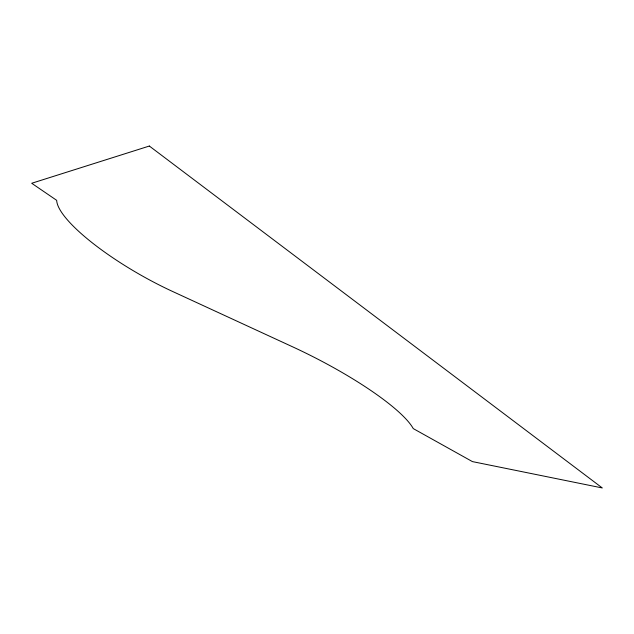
<?xml version="1.0" encoding="UTF-8"?>
<svg xmlns="http://www.w3.org/2000/svg" width="634" height="634" viewBox="0 0 634 634"><rect width="100%" height="100%" fill="white"/><g stroke="black" fill="none" stroke-linecap="round" stroke-linejoin="round"><path stroke-width="0.95" d="M149.339 146.042L31.7 183.266L56.68 200.336A110.688 27.452 29.7 0 0 172.4 291.378L292.559 346.798A127.727 26.604 26.9 0 1 413.257 428.592L472.417 461.6L602.3 487.958L149.339 146.042"/></g></svg>
